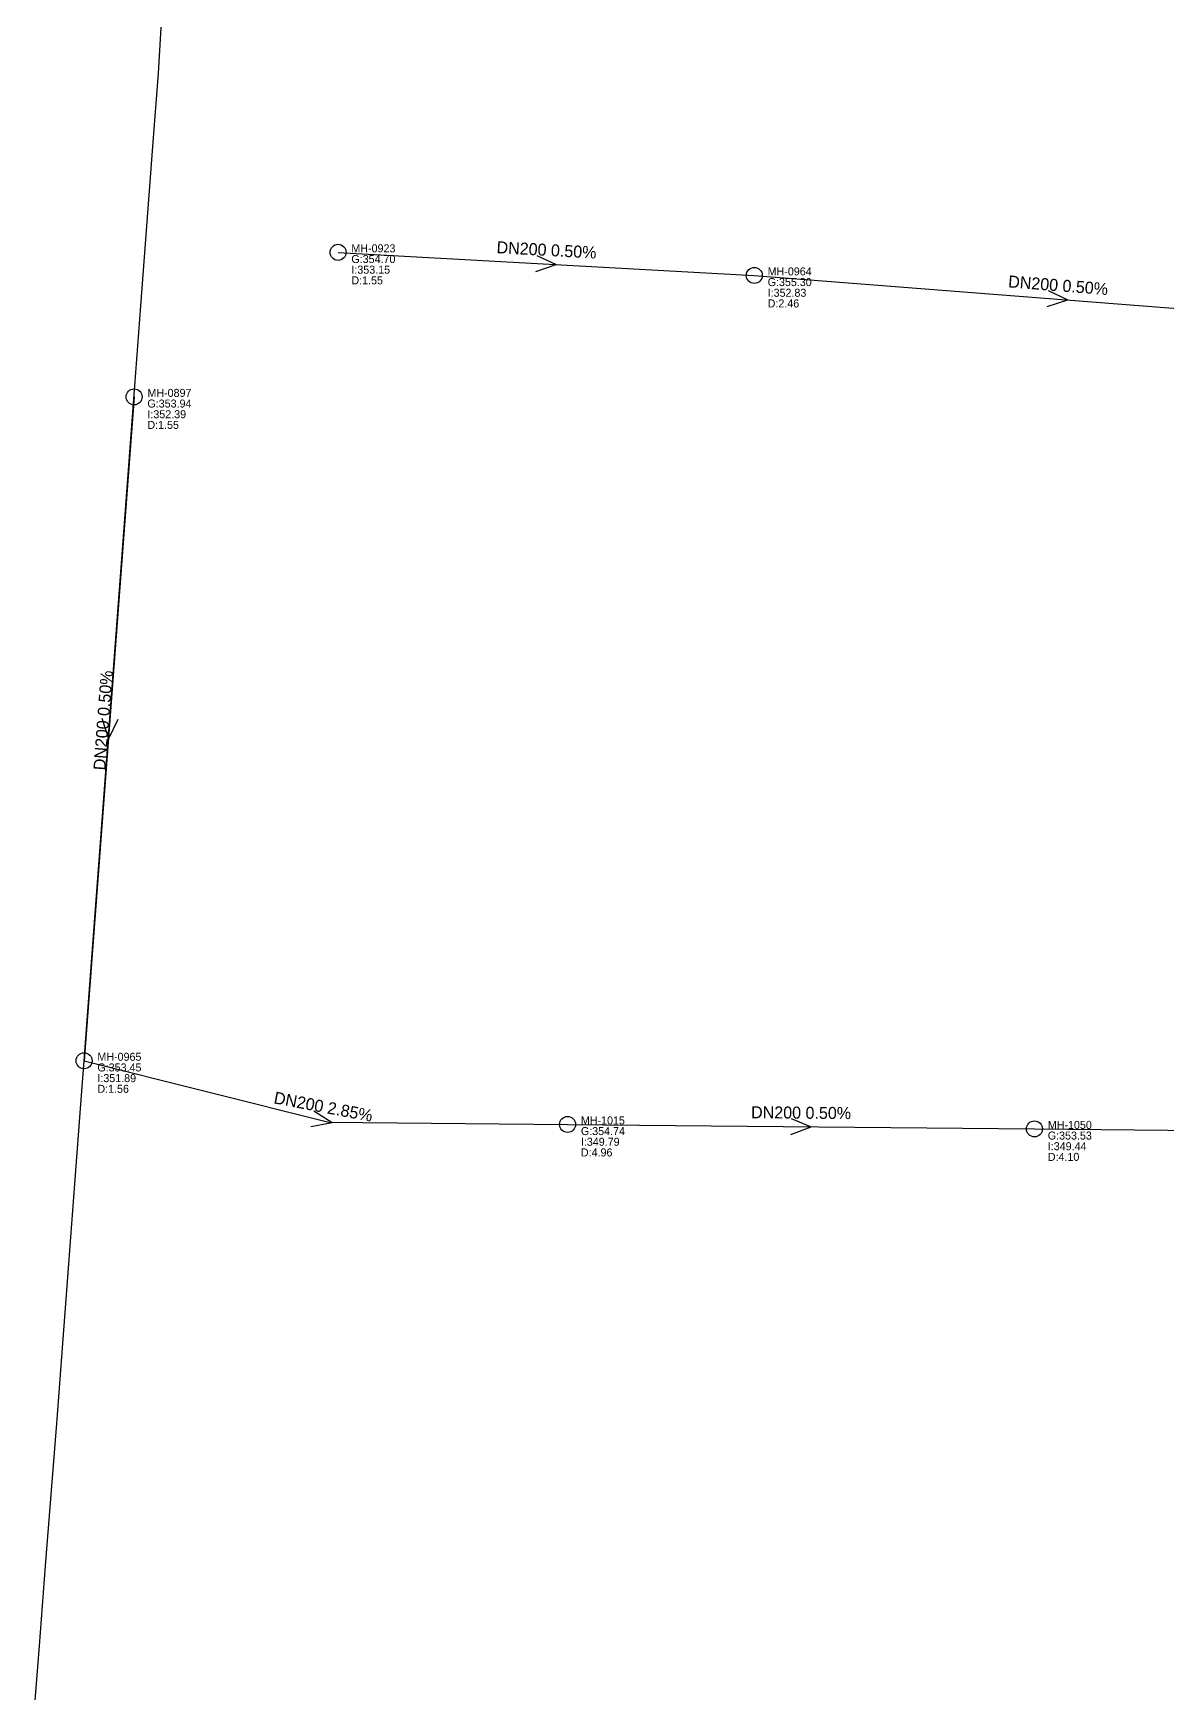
# Model space of a CAD drawing. Header units: metres. Extents: x 449149 to 451990, y 2566737 to 2570847.
# Drawn here: x 449945 to 450115.1, y 2568040.7 to 2568289.6 of the extents above; entities that cross this region are included whole.
import ezdxf
from ezdxf.enums import TextEntityAlignment as Align

# ---------------------------------------------------------------- set-up
doc = ezdxf.new("R2010")
doc.units = ezdxf.units.M
for name, color, linetype in [('SEW-CATCHMENT', 4, 'Continuous'), ('SEW-LABEL', 2, 'Continuous'), ('SEW-MH', 7, 'Continuous'), ('SEW-MH-LABEL', 8, 'Continuous'), ('SEW-PIPE-DN200', 3, 'Continuous')]:
    doc.layers.add(name, color=color, linetype=linetype)

msp = doc.modelspace()

# ---------------------------------------------------------------- linework, layer by layer
at = {"layer": 'SEW-CATCHMENT'}
msp.add_lwpolyline([(449945.03, 2568035.89), (449945.96, 2568047.85), (449946.89, 2568059.82), (449947.83, 2568071.78), (449948.56, 2568081.18), (449949.46, 2568093.15), (449950.36, 2568105.12), (449951.26, 2568117.08), (449952.16, 2568129.05), (449952.65, 2568135.55), (449953.07, 2568141.01), (449953.97, 2568152.98), (449954.87, 2568164.95), (449955.77, 2568176.91), (449956.67, 2568188.88), (449957.57, 2568200.84), (449958.47, 2568212.81), (449959.37, 2568224.78), (449960.27, 2568236.74), (449961.17, 2568248.71), (449962.08, 2568260.68), (449962.98, 2568272.64), (449963.8, 2568283.59), (449964.49, 2568295.57)], dxfattribs=at)
at = {"layer": 'SEW-LABEL'}
for p, q in [((450020.51, 2568256.3), (450023.44, 2568254.93)), ((450020.37, 2568253.9), (450023.44, 2568254.93)), ((450097.22, 2568251.04), (450100.12, 2568249.61)), ((450097.03, 2568248.64), (450100.12, 2568249.61)), ((449955.32, 2568186.9), (449956.29, 2568183.82)), ((449957.71, 2568186.72), (449956.29, 2568183.82)), ((449986.66, 2568125.69), (449989.83, 2568126.31)), ((449987.11, 2568128.05), (449989.83, 2568126.31)), ((450058.65, 2568126.89), (450061.64, 2568125.66)), ((450058.63, 2568124.49), (450061.64, 2568125.66))]:
    msp.add_line(p, q, dxfattribs=at)
at = {"layer": 'SEW-MH'}
for centre in [(449990.73, 2568256.75), (450053.14, 2568253.29), (449960.15, 2568235.08), (449952.65, 2568135.55), (450025.14, 2568126.01), (450095.14, 2568125.34)]:
    msp.add_circle(centre, 1.2, dxfattribs=at)
at = {"layer": 'SEW-PIPE-DN200'}
for points in [[(449990.73, 2568256.75), (450053.14, 2568253.29)], [(450053.14, 2568253.29), (450144.1, 2568246.16)], [(449960.15, 2568235.08), (449952.65, 2568135.55)], [(449952.65, 2568135.55), (449989.33, 2568126.35), (450025.14, 2568126.01)], [(450025.14, 2568126.01), (450095.14, 2568125.34)], [(450095.14, 2568125.34), (450165.14, 2568124.67), (450165.14, 2568124.67)]]:
    msp.add_lwpolyline(points, dxfattribs=at)

# ---------------------------------------------------------------- texts
at = {"layer": 'SEW-LABEL'}
for s, rotation, p in [('DN200 0.50%', -3.1728, (450021.94, 2568256.22)), ('DN200 0.50%', -4.4822, (450098.62, 2568250.92)), ('DN200 0.50%', 85.6943, (449956.4, 2568186.52)), ('DN200 2.85%', -10.7099, (449988.36, 2568127.79)), ('DN200 0.50%', -0.5461, (450060.14, 2568126.87))]:
    msp.add_text(s, height=1.8, rotation=rotation, dxfattribs=at).set_placement(p, align=Align.CENTER)
at = {"layer": 'SEW-MH-LABEL'}
for s, p in [('MH-0923', (449992.73, 2568256.75)), ('G:354.70', (449992.73, 2568255.15)), ('D:1.55', (449992.73, 2568251.95)), ('I:353.15', (449992.73, 2568253.55)), ('G:355.30', (450055.14, 2568251.69)), ('MH-0964', (450055.14, 2568253.29)), ('I:352.83', (450055.14, 2568250.09)), ('D:2.46', (450055.14, 2568248.49)), ('MH-0897', (449962.15, 2568235.08)), ('G:353.94', (449962.15, 2568233.48)), ('I:352.39', (449962.15, 2568231.88)), ('D:1.55', (449962.15, 2568230.28)), ('MH-0965', (449954.65, 2568135.55)), ('G:353.45', (449954.65, 2568133.95)), ('I:351.89', (449954.65, 2568132.35)), ('D:1.56', (449954.65, 2568130.75)), ('MH-1015', (450027.14, 2568126.01)), ('MH-1050', (450097.14, 2568125.34)), ('G:354.74', (450027.14, 2568124.41)), ('I:349.79', (450027.14, 2568122.81)), ('G:353.53', (450097.14, 2568123.74)), ('I:349.44', (450097.14, 2568122.14)), ('D:4.96', (450027.14, 2568121.21)), ('D:4.10', (450097.14, 2568120.54))]:
    msp.add_text(s, height=1.2, dxfattribs=at).set_placement(p)

doc.saveas('drawing.dxf')
